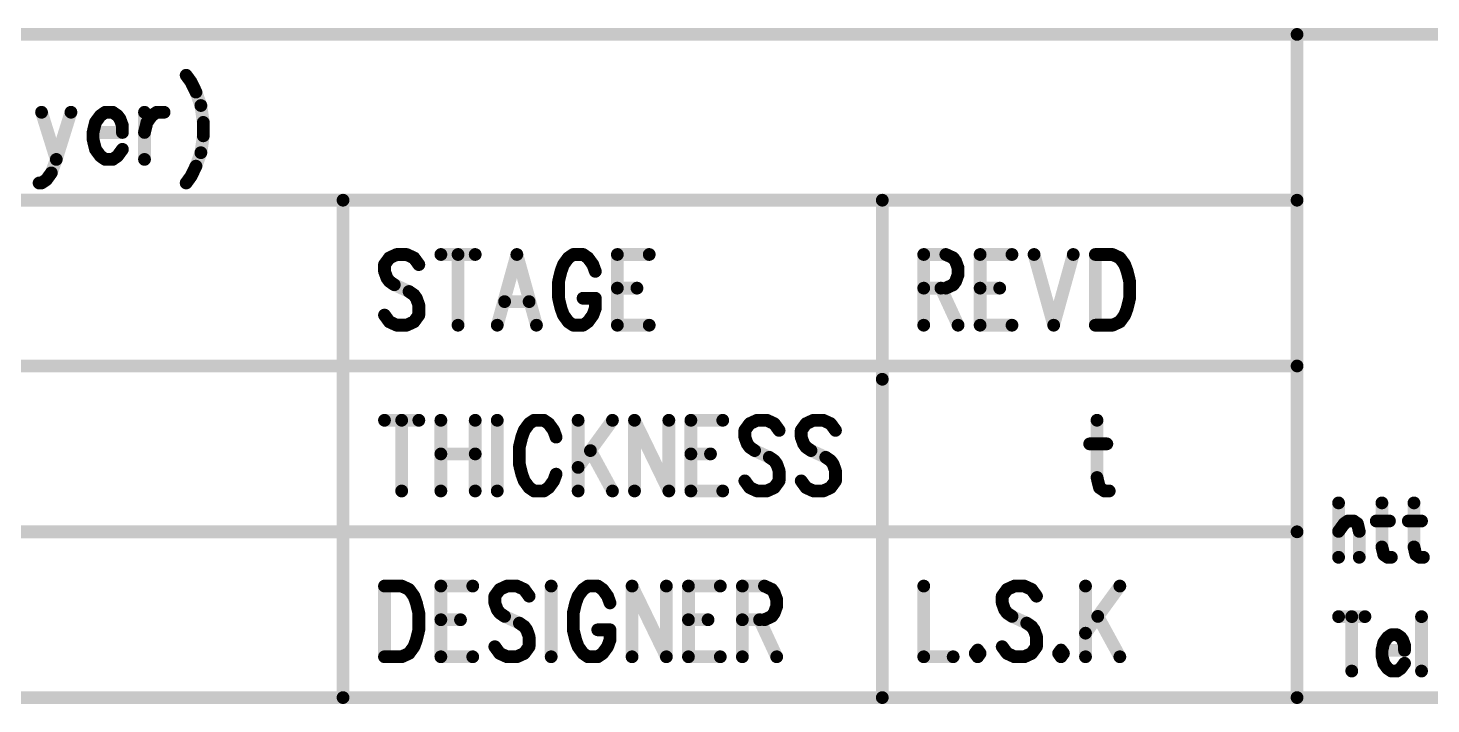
# Model space of a CAD drawing. Extents: x 100 to 134.1, y 89.7 to 148.
# Drawn here: x 110.53 to 121.52, y 89.75 to 95.05 of the extents above; entities that cross this region are included whole.
import ezdxf

# ---------------------------------------------------------------- set-up
doc = ezdxf.new("R2010")
doc.units = 0
doc.layers.get('0').update_dxf_attribs({"linetype": 'CONTINUOUS'})
doc.layers.add('MASK-TOP_PHO', color=3, linetype='CONTINUOUS')
doc.layers.add('SILK-TOP_PHO', color=14, linetype='CONTINUOUS')

# ---------------------------------------------------------------- blocks, each defined once
blk = doc.blocks.new('ROUND_1')
at = {"const_width": 0.050038}
blk.add_lwpolyline([(-0.025018, 0, 1), (0.025018, 0, 1)], format="xyb", close=True, dxfattribs=at)

msp = doc.modelspace()

# ---------------------------------------------------------------- linework, layer by layer
at = {"layer": 'MASK-TOP_PHO', "const_width": 0.100076}
for points in [[(127.625094, 95.000064), (100.32492, 95.000064)], [(120.474994, 95.000064), (120.474994, 89.799922)], [(111.770922, 94.680024), (111.809276, 94.627192)], [(111.809276, 94.627192), (111.84763, 94.547944)], [(111.84763, 94.547944), (111.886238, 94.442534)], [(110.637828, 94.389702), (110.753144, 94.019878)], [(110.868206, 94.389702), (110.753144, 94.019878)], [(111.137192, 94.389702), (111.098838, 94.363286)], [(111.19485, 94.389702), (111.137192, 94.389702)], [(111.233204, 94.363286), (111.19485, 94.389702)], [(111.444532, 94.389702), (111.444532, 94.019878)], [(111.501936, 94.363286), (111.540544, 94.389702)], [(111.540544, 94.389702), (111.597948, 94.389702)], [(111.886238, 94.442534), (111.905288, 94.310454)], [(111.06023, 94.310454), (111.04118, 94.231206)], [(111.098838, 94.363286), (111.06023, 94.310454)], [(111.252508, 94.33687), (111.233204, 94.363286)], [(111.271558, 94.284038), (111.252508, 94.33687)], [(111.271558, 94.231206), (111.271558, 94.284038)], [(111.444532, 94.231206), (111.463582, 94.310454)], [(111.463582, 94.310454), (111.501936, 94.363286)], [(111.905288, 94.310454), (111.905288, 94.20479)], [(111.04118, 94.231206), (111.271558, 94.231206)], [(111.04118, 94.231206), (111.04118, 94.178374)], [(111.04118, 94.178374), (111.06023, 94.099126)], [(111.905288, 94.20479), (111.886238, 94.07271)], [(111.06023, 94.099126), (111.098838, 94.046294)], [(111.098838, 94.046294), (111.137192, 94.019878)], [(111.19485, 94.019878), (111.233204, 94.046294)], [(111.233204, 94.046294), (111.271558, 94.099126)], [(111.886238, 94.07271), (111.84763, 93.967046)], [(110.753144, 94.019878), (110.714536, 93.914214)], [(111.137192, 94.019878), (111.19485, 94.019878)], [(111.84763, 93.967046), (111.809276, 93.887798)], [(110.637828, 93.834966), (110.618524, 93.834966)], [(110.676182, 93.861382), (110.637828, 93.834966)], [(110.714536, 93.914214), (110.676182, 93.861382)], [(111.809276, 93.887798), (111.770922, 93.834966)], [(120.474994, 93.700092), (100.000054, 93.700092)], [(113.000028, 93.700092), (113.000028, 89.799922)], [(117.225064, 93.700092), (117.225064, 92.29598)], [(113.420906, 93.274388), (113.363502, 93.247972)], [(113.497868, 93.274388), (113.420906, 93.274388)], [(113.555526, 93.247972), (113.497868, 93.274388)], [(113.7666, 93.274388), (114.035586, 93.274388)], [(113.90122, 93.274388), (113.90122, 92.719906)], [(114.361976, 93.274388), (114.208306, 92.719906)], [(114.361976, 93.274388), (114.515646, 92.719906)], [(114.803682, 93.274388), (114.765328, 93.247972)], [(114.880644, 93.274388), (114.803682, 93.274388)], [(114.918998, 93.247972), (114.880644, 93.274388)], [(115.149376, 93.274388), (115.149376, 92.719906)], [(115.149376, 93.274388), (115.399058, 93.274388)], [(117.54993, 93.274388), (117.54993, 92.719906)], [(117.54993, 93.274388), (117.722904, 93.274388)], [(117.722904, 93.274388), (117.780562, 93.247972)], [(117.991636, 93.274388), (117.991636, 92.719906)], [(117.991636, 93.274388), (118.241318, 93.274388)], [(118.414292, 93.274388), (118.567962, 92.719906)], [(118.721378, 93.274388), (118.567962, 92.719906)], [(118.894352, 93.274388), (118.894352, 92.719906)], [(118.894352, 93.274388), (119.028718, 93.274388)], [(119.028718, 93.274388), (119.086376, 93.247972)], [(113.363502, 93.247972), (113.324894, 93.19514)], [(113.324894, 93.19514), (113.324894, 93.142308)], [(113.59388, 93.19514), (113.555526, 93.247972)], [(114.726974, 93.19514), (114.70767, 93.142308)], [(114.765328, 93.247972), (114.726974, 93.19514)], [(114.957352, 93.19514), (114.918998, 93.247972)], [(114.976656, 93.142308), (114.957352, 93.19514)], [(117.780562, 93.247972), (117.799612, 93.221556)], [(117.799612, 93.221556), (117.818916, 93.168724)], [(117.818916, 93.168724), (117.818916, 93.115892)], [(119.086376, 93.247972), (119.12473, 93.19514)], [(119.12473, 93.19514), (119.144034, 93.142308)], [(113.324894, 93.142308), (113.344198, 93.08973)], [(113.344198, 93.08973), (113.363502, 93.063314)], [(113.363502, 93.063314), (113.401856, 93.036898)], [(114.70767, 93.142308), (114.68862, 93.063314)], [(114.68862, 93.063314), (114.68862, 92.931234)], [(117.799612, 93.063314), (117.780562, 93.036898)], [(117.818916, 93.115892), (117.799612, 93.063314)], [(119.144034, 93.142308), (119.163084, 93.063314)], [(119.163084, 93.063314), (119.163084, 92.931234)], [(113.401856, 93.036898), (113.517172, 92.984066)], [(113.517172, 92.984066), (113.555526, 92.95765)], [(113.555526, 92.95765), (113.574576, 92.931234)], [(115.149376, 93.010482), (115.303046, 93.010482)], [(117.722904, 93.010482), (117.54993, 93.010482)], [(117.68455, 93.010482), (117.818916, 92.719906)], [(117.780562, 93.036898), (117.722904, 93.010482)], [(117.991636, 93.010482), (118.145306, 93.010482)], [(113.574576, 92.931234), (113.59388, 92.878402)], [(113.59388, 92.878402), (113.59388, 92.799154)], [(114.265964, 92.904818), (114.457988, 92.904818)], [(114.68862, 92.931234), (114.70767, 92.851986)], [(114.70767, 92.851986), (114.726974, 92.799154)], [(114.880644, 92.931234), (114.976656, 92.931234)], [(114.957352, 92.799154), (114.976656, 92.851986)], [(114.976656, 92.851986), (114.976656, 92.931234)], [(119.144034, 92.851986), (119.12473, 92.799154)], [(119.163084, 92.931234), (119.144034, 92.851986)], [(113.363502, 92.746322), (113.324894, 92.799154)], [(113.420906, 92.719906), (113.363502, 92.746322)], [(113.555526, 92.746322), (113.497868, 92.719906)], [(113.59388, 92.799154), (113.555526, 92.746322)], [(114.726974, 92.799154), (114.765328, 92.746322)], [(114.765328, 92.746322), (114.803682, 92.719906)], [(114.880644, 92.719906), (114.918998, 92.746322)], [(114.918998, 92.746322), (114.957352, 92.799154)], [(119.086376, 92.746322), (119.028718, 92.719906)], [(119.12473, 92.799154), (119.086376, 92.746322)], [(113.497868, 92.719906), (113.420906, 92.719906)], [(114.803682, 92.719906), (114.880644, 92.719906)], [(115.149376, 92.719906), (115.399058, 92.719906)], [(117.991636, 92.719906), (118.241318, 92.719906)], [(119.028718, 92.719906), (118.894352, 92.719906)], [(120.474994, 92.40012), (100.000054, 92.40012)], [(117.225064, 92.29598), (117.225064, 89.799922)], [(113.324894, 91.974416), (113.59388, 91.974416)], [(113.459514, 91.974416), (113.459514, 91.419934)], [(113.7666, 91.974416), (113.7666, 91.419934)], [(114.035586, 91.974416), (114.035586, 91.419934)], [(114.208306, 91.974416), (114.208306, 91.419934)], [(114.496596, 91.974416), (114.457988, 91.948)], [(114.573304, 91.974416), (114.496596, 91.974416)], [(114.611658, 91.948), (114.573304, 91.974416)], [(114.842036, 91.974416), (114.842036, 91.419934)], [(115.111022, 91.974416), (114.842036, 91.604846)], [(115.283742, 91.974416), (115.283742, 91.419934)], [(115.283742, 91.974416), (115.552728, 91.419934)], [(115.552728, 91.974416), (115.552728, 91.419934)], [(115.725448, 91.974416), (115.725448, 91.419934)], [(115.725448, 91.974416), (115.97513, 91.974416)], [(116.244116, 91.974416), (116.186458, 91.948)], [(116.320824, 91.974416), (116.244116, 91.974416)], [(116.378482, 91.948), (116.320824, 91.974416)], [(116.685822, 91.974416), (116.628164, 91.948)], [(116.76253, 91.974416), (116.685822, 91.974416)], [(116.820188, 91.948), (116.76253, 91.974416)], [(118.90756, 91.974416), (118.90756, 91.525598)], [(114.40033, 91.842336), (114.38128, 91.763088)], [(114.419634, 91.895168), (114.40033, 91.842336)], [(114.457988, 91.948), (114.419634, 91.895168)], [(114.650012, 91.895168), (114.611658, 91.948)], [(114.669316, 91.842336), (114.650012, 91.895168)], [(116.186458, 91.948), (116.148104, 91.895168)], [(116.148104, 91.895168), (116.148104, 91.842336)], [(116.148104, 91.842336), (116.167154, 91.789504)], [(116.416836, 91.895168), (116.378482, 91.948)], [(116.628164, 91.948), (116.58981, 91.895168)], [(116.58981, 91.895168), (116.58981, 91.842336)], [(116.58981, 91.842336), (116.60886, 91.789504)], [(116.858542, 91.895168), (116.820188, 91.948)], [(114.38128, 91.763088), (114.38128, 91.631262)], [(114.938302, 91.736672), (115.111022, 91.419934)], [(116.167154, 91.789504), (116.186458, 91.763088)], [(116.186458, 91.763088), (116.224812, 91.736672)], [(116.224812, 91.736672), (116.340128, 91.684094)], [(116.60886, 91.789504), (116.628164, 91.763088)], [(116.628164, 91.763088), (116.666518, 91.736672)], [(116.666518, 91.736672), (116.781834, 91.684094)], [(118.849902, 91.789504), (118.984522, 91.789504)], [(113.7666, 91.71051), (114.035586, 91.71051)], [(114.38128, 91.631262), (114.40033, 91.552014)], [(115.725448, 91.71051), (115.879118, 91.71051)], [(116.340128, 91.684094), (116.378482, 91.657678)], [(116.378482, 91.657678), (116.397786, 91.631262)], [(116.397786, 91.631262), (116.416836, 91.57843)], [(116.781834, 91.684094), (116.820188, 91.657678)], [(116.820188, 91.657678), (116.839492, 91.631262)], [(116.839492, 91.631262), (116.858542, 91.57843)], [(114.40033, 91.552014), (114.419634, 91.499182)], [(114.650012, 91.499182), (114.669316, 91.552014)], [(116.416836, 91.57843), (116.416836, 91.499182)], [(116.858542, 91.57843), (116.858542, 91.499182)], [(118.90756, 91.525598), (118.926864, 91.44635)], [(114.419634, 91.499182), (114.457988, 91.44635)], [(114.457988, 91.44635), (114.496596, 91.419934)], [(114.496596, 91.419934), (114.573304, 91.419934)], [(114.573304, 91.419934), (114.611658, 91.44635)], [(114.611658, 91.44635), (114.650012, 91.499182)], [(115.725448, 91.419934), (115.97513, 91.419934)], [(116.186458, 91.44635), (116.148104, 91.499182)], [(116.244116, 91.419934), (116.186458, 91.44635)], [(116.320824, 91.419934), (116.244116, 91.419934)], [(116.378482, 91.44635), (116.320824, 91.419934)], [(116.416836, 91.499182), (116.378482, 91.44635)], [(116.628164, 91.44635), (116.58981, 91.499182)], [(116.685822, 91.419934), (116.628164, 91.44635)], [(116.76253, 91.419934), (116.685822, 91.419934)], [(116.820188, 91.44635), (116.76253, 91.419934)], [(116.858542, 91.499182), (116.820188, 91.44635)], [(118.926864, 91.44635), (118.965218, 91.419934)], [(118.965218, 91.419934), (119.003572, 91.419934)], [(120.800114, 91.326462), (120.800114, 90.899996)], [(121.139712, 91.326462), (121.139712, 90.981276)], [(121.390918, 91.326462), (121.390918, 90.981276)], [(120.84431, 91.164156), (120.873774, 91.184476)], [(120.873774, 91.184476), (120.918224, 91.184476)], [(120.918224, 91.184476), (120.947688, 91.164156)], [(121.095516, 91.184476), (121.198894, 91.184476)], [(121.346468, 91.184476), (121.4501, 91.184476)], [(120.474994, 91.099894), (100.000054, 91.099894)], [(120.800114, 91.103196), (120.84431, 91.164156)], [(120.947688, 91.164156), (120.96242, 91.103196)], [(120.96242, 91.103196), (120.96242, 90.899996)], [(121.139712, 90.981276), (121.154444, 90.920316)], [(121.390918, 90.981276), (121.40565, 90.920316)], [(121.154444, 90.920316), (121.184162, 90.899996)], [(121.184162, 90.899996), (121.213626, 90.899996)], [(121.40565, 90.920316), (121.435114, 90.899996)], [(121.435114, 90.899996), (121.464832, 90.899996)], [(113.324894, 90.674444), (113.324894, 90.119962)], [(113.324894, 90.674444), (113.459514, 90.674444)], [(113.459514, 90.674444), (113.517172, 90.648028)], [(113.517172, 90.648028), (113.555526, 90.595196)], [(113.7666, 90.674444), (113.7666, 90.119962)], [(113.7666, 90.674444), (114.016282, 90.674444)], [(114.22761, 90.648028), (114.189256, 90.595196)], [(114.285268, 90.674444), (114.22761, 90.648028)], [(114.361976, 90.674444), (114.285268, 90.674444)], [(114.419634, 90.648028), (114.361976, 90.674444)], [(114.457988, 90.595196), (114.419634, 90.648028)], [(114.630962, 90.674444), (114.630962, 90.119962)], [(114.880644, 90.648028), (114.842036, 90.595196)], [(114.918998, 90.674444), (114.880644, 90.648028)], [(114.995706, 90.674444), (114.918998, 90.674444)], [(115.034314, 90.648028), (114.995706, 90.674444)], [(115.072668, 90.595196), (115.034314, 90.648028)], [(115.264692, 90.674444), (115.264692, 90.119962)], [(115.264692, 90.674444), (115.533424, 90.119962)], [(115.533424, 90.674444), (115.533424, 90.119962)], [(115.706398, 90.674444), (115.706398, 90.119962)], [(115.706398, 90.674444), (115.95608, 90.674444)], [(116.1288, 90.674444), (116.1288, 90.119962)], [(116.1288, 90.674444), (116.301774, 90.674444)], [(116.301774, 90.674444), (116.359432, 90.648028)], [(116.359432, 90.648028), (116.378482, 90.621612)], [(117.54993, 90.674444), (117.54993, 90.119962)], [(118.202964, 90.648028), (118.16461, 90.595196)], [(118.260622, 90.674444), (118.202964, 90.648028)], [(118.33733, 90.674444), (118.260622, 90.674444)], [(118.394988, 90.648028), (118.33733, 90.674444)], [(118.433342, 90.595196), (118.394988, 90.648028)], [(118.81739, 90.674444), (118.81739, 90.119962)], [(119.086376, 90.674444), (118.81739, 90.304874)], [(113.555526, 90.595196), (113.574576, 90.542364)], [(113.574576, 90.542364), (113.59388, 90.463116)], [(114.189256, 90.595196), (114.189256, 90.542364)], [(114.189256, 90.542364), (114.208306, 90.489532)], [(114.822986, 90.542364), (114.803682, 90.463116)], [(114.842036, 90.595196), (114.822986, 90.542364)], [(115.091718, 90.542364), (115.072668, 90.595196)], [(116.378482, 90.621612), (116.397786, 90.56878)], [(116.397786, 90.56878), (116.397786, 90.515948)], [(118.16461, 90.595196), (118.16461, 90.542364)], [(118.16461, 90.542364), (118.18366, 90.489532)], [(113.59388, 90.463116), (113.59388, 90.33129)], [(114.208306, 90.489532), (114.22761, 90.463116)], [(114.22761, 90.463116), (114.265964, 90.4367)], [(114.265964, 90.4367), (114.38128, 90.383868)], [(114.803682, 90.463116), (114.803682, 90.33129)], [(116.359432, 90.4367), (116.301774, 90.410284)], [(116.378482, 90.463116), (116.359432, 90.4367)], [(116.397786, 90.515948), (116.378482, 90.463116)], [(118.18366, 90.489532), (118.202964, 90.463116)], [(118.202964, 90.463116), (118.241318, 90.4367)], [(118.241318, 90.4367), (118.356634, 90.383868)], [(118.913402, 90.4367), (119.086376, 90.119962)], [(120.800114, 90.434668), (121.00687, 90.434668)], [(120.903492, 90.434668), (120.903492, 90.007948)], [(121.4501, 90.434668), (121.4501, 90.007948)], [(113.59388, 90.33129), (113.574576, 90.252042)], [(113.7666, 90.410284), (113.92027, 90.410284)], [(114.38128, 90.383868), (114.419634, 90.357452)], [(114.419634, 90.357452), (114.438938, 90.33129)], [(114.438938, 90.33129), (114.457988, 90.278458)], [(114.803682, 90.33129), (114.822986, 90.252042)], [(114.995706, 90.33129), (115.091718, 90.33129)], [(115.091718, 90.252042), (115.091718, 90.33129)], [(115.706398, 90.410284), (115.860068, 90.410284)], [(116.301774, 90.410284), (116.1288, 90.410284)], [(116.26342, 90.410284), (116.397786, 90.119962)], [(118.356634, 90.383868), (118.394988, 90.357452)], [(118.394988, 90.357452), (118.414292, 90.33129)], [(118.414292, 90.33129), (118.433342, 90.278458)], [(113.555526, 90.19921), (113.517172, 90.146378)], [(113.574576, 90.252042), (113.555526, 90.19921)], [(114.22761, 90.146378), (114.189256, 90.19921)], [(114.457988, 90.19921), (114.419634, 90.146378)], [(114.457988, 90.278458), (114.457988, 90.19921)], [(114.822986, 90.252042), (114.842036, 90.19921)], [(114.842036, 90.19921), (114.880644, 90.146378)], [(115.034314, 90.146378), (115.072668, 90.19921)], [(115.072668, 90.19921), (115.091718, 90.252042)], [(118.202964, 90.146378), (118.16461, 90.19921)], [(118.433342, 90.19921), (118.394988, 90.146378)], [(118.433342, 90.278458), (118.433342, 90.19921)], [(121.154444, 90.231468), (121.139712, 90.170508)], [(121.184162, 90.272108), (121.154444, 90.231468)], [(121.213626, 90.292428), (121.184162, 90.272108)], [(121.258076, 90.292428), (121.213626, 90.292428)], [(121.28754, 90.272108), (121.258076, 90.292428)], [(121.302272, 90.251788), (121.28754, 90.272108)], [(121.317004, 90.211148), (121.302272, 90.251788)], [(121.317004, 90.170508), (121.317004, 90.211148)], [(113.459514, 90.119962), (113.324894, 90.119962)], [(113.517172, 90.146378), (113.459514, 90.119962)], [(113.7666, 90.119962), (114.016282, 90.119962)], [(114.285268, 90.119962), (114.22761, 90.146378)], [(114.361976, 90.119962), (114.285268, 90.119962)], [(114.419634, 90.146378), (114.361976, 90.119962)], [(114.880644, 90.146378), (114.918998, 90.119962)], [(114.918998, 90.119962), (114.995706, 90.119962)], [(114.995706, 90.119962), (115.034314, 90.146378)], [(115.706398, 90.119962), (115.95608, 90.119962)], [(117.54993, 90.119962), (117.780562, 90.119962)], [(117.972586, 90.172794), (117.953282, 90.146378)], [(117.953282, 90.146378), (117.972586, 90.119962)], [(117.991636, 90.146378), (117.972586, 90.172794)], [(117.972586, 90.119962), (117.991636, 90.146378)], [(118.260622, 90.119962), (118.202964, 90.146378)], [(118.33733, 90.119962), (118.260622, 90.119962)], [(118.394988, 90.146378), (118.33733, 90.119962)], [(118.625366, 90.172794), (118.606316, 90.146378)], [(118.606316, 90.146378), (118.625366, 90.119962)], [(118.64467, 90.146378), (118.625366, 90.172794)], [(118.625366, 90.119962), (118.64467, 90.146378)], [(121.139712, 90.170508), (121.317004, 90.170508)], [(121.139712, 90.170508), (121.139712, 90.129868)], [(121.139712, 90.129868), (121.154444, 90.068908)], [(121.154444, 90.068908), (121.184162, 90.028268)], [(121.184162, 90.028268), (121.213626, 90.007948)], [(121.213626, 90.007948), (121.258076, 90.007948)], [(121.258076, 90.007948), (121.28754, 90.028268)], [(121.28754, 90.028268), (121.317004, 90.068908)], [(100.32492, 89.799922), (127.625094, 89.799922)]]:
    msp.add_lwpolyline(points, dxfattribs=at)
at = {"layer": 'SILK-TOP_PHO', "const_width": 0.100076}
for points in [[(127.625094, 95.000064), (100.32492, 95.000064)], [(120.474994, 95.000064), (120.474994, 89.799922)], [(111.770922, 94.680024), (111.809276, 94.627192)], [(111.809276, 94.627192), (111.84763, 94.547944)], [(111.84763, 94.547944), (111.886238, 94.442534)], [(110.637828, 94.389702), (110.753144, 94.019878)], [(110.868206, 94.389702), (110.753144, 94.019878)], [(111.137192, 94.389702), (111.098838, 94.363286)], [(111.19485, 94.389702), (111.137192, 94.389702)], [(111.233204, 94.363286), (111.19485, 94.389702)], [(111.444532, 94.389702), (111.444532, 94.019878)], [(111.501936, 94.363286), (111.540544, 94.389702)], [(111.540544, 94.389702), (111.597948, 94.389702)], [(111.886238, 94.442534), (111.905288, 94.310454)], [(111.06023, 94.310454), (111.04118, 94.231206)], [(111.098838, 94.363286), (111.06023, 94.310454)], [(111.252508, 94.33687), (111.233204, 94.363286)], [(111.271558, 94.284038), (111.252508, 94.33687)], [(111.271558, 94.231206), (111.271558, 94.284038)], [(111.444532, 94.231206), (111.463582, 94.310454)], [(111.463582, 94.310454), (111.501936, 94.363286)], [(111.905288, 94.310454), (111.905288, 94.20479)], [(111.04118, 94.231206), (111.271558, 94.231206)], [(111.04118, 94.231206), (111.04118, 94.178374)], [(111.04118, 94.178374), (111.06023, 94.099126)], [(111.905288, 94.20479), (111.886238, 94.07271)], [(111.06023, 94.099126), (111.098838, 94.046294)], [(111.098838, 94.046294), (111.137192, 94.019878)], [(111.19485, 94.019878), (111.233204, 94.046294)], [(111.233204, 94.046294), (111.271558, 94.099126)], [(111.886238, 94.07271), (111.84763, 93.967046)], [(110.753144, 94.019878), (110.714536, 93.914214)], [(111.137192, 94.019878), (111.19485, 94.019878)], [(111.84763, 93.967046), (111.809276, 93.887798)], [(110.637828, 93.834966), (110.618524, 93.834966)], [(110.676182, 93.861382), (110.637828, 93.834966)], [(110.714536, 93.914214), (110.676182, 93.861382)], [(111.809276, 93.887798), (111.770922, 93.834966)], [(120.474994, 93.700092), (100.000054, 93.700092)], [(113.000028, 93.700092), (113.000028, 89.799922)], [(117.225064, 93.700092), (117.225064, 92.29598)], [(113.420906, 93.274388), (113.363502, 93.247972)], [(113.497868, 93.274388), (113.420906, 93.274388)], [(113.555526, 93.247972), (113.497868, 93.274388)], [(113.7666, 93.274388), (114.035586, 93.274388)], [(113.90122, 93.274388), (113.90122, 92.719906)], [(114.361976, 93.274388), (114.208306, 92.719906)], [(114.361976, 93.274388), (114.515646, 92.719906)], [(114.803682, 93.274388), (114.765328, 93.247972)], [(114.880644, 93.274388), (114.803682, 93.274388)], [(114.918998, 93.247972), (114.880644, 93.274388)], [(115.149376, 93.274388), (115.149376, 92.719906)], [(115.149376, 93.274388), (115.399058, 93.274388)], [(117.54993, 93.274388), (117.54993, 92.719906)], [(117.54993, 93.274388), (117.722904, 93.274388)], [(117.722904, 93.274388), (117.780562, 93.247972)], [(117.991636, 93.274388), (117.991636, 92.719906)], [(117.991636, 93.274388), (118.241318, 93.274388)], [(118.414292, 93.274388), (118.567962, 92.719906)], [(118.721378, 93.274388), (118.567962, 92.719906)], [(118.894352, 93.274388), (118.894352, 92.719906)], [(118.894352, 93.274388), (119.028718, 93.274388)], [(119.028718, 93.274388), (119.086376, 93.247972)], [(113.363502, 93.247972), (113.324894, 93.19514)], [(113.324894, 93.19514), (113.324894, 93.142308)], [(113.59388, 93.19514), (113.555526, 93.247972)], [(114.726974, 93.19514), (114.70767, 93.142308)], [(114.765328, 93.247972), (114.726974, 93.19514)], [(114.957352, 93.19514), (114.918998, 93.247972)], [(114.976656, 93.142308), (114.957352, 93.19514)], [(117.780562, 93.247972), (117.799612, 93.221556)], [(117.799612, 93.221556), (117.818916, 93.168724)], [(117.818916, 93.168724), (117.818916, 93.115892)], [(119.086376, 93.247972), (119.12473, 93.19514)], [(119.12473, 93.19514), (119.144034, 93.142308)], [(113.324894, 93.142308), (113.344198, 93.08973)], [(113.344198, 93.08973), (113.363502, 93.063314)], [(113.363502, 93.063314), (113.401856, 93.036898)], [(114.70767, 93.142308), (114.68862, 93.063314)], [(114.68862, 93.063314), (114.68862, 92.931234)], [(117.799612, 93.063314), (117.780562, 93.036898)], [(117.818916, 93.115892), (117.799612, 93.063314)], [(119.144034, 93.142308), (119.163084, 93.063314)], [(119.163084, 93.063314), (119.163084, 92.931234)], [(113.401856, 93.036898), (113.517172, 92.984066)], [(113.517172, 92.984066), (113.555526, 92.95765)], [(113.555526, 92.95765), (113.574576, 92.931234)], [(115.149376, 93.010482), (115.303046, 93.010482)], [(117.722904, 93.010482), (117.54993, 93.010482)], [(117.68455, 93.010482), (117.818916, 92.719906)], [(117.780562, 93.036898), (117.722904, 93.010482)], [(117.991636, 93.010482), (118.145306, 93.010482)], [(113.574576, 92.931234), (113.59388, 92.878402)], [(113.59388, 92.878402), (113.59388, 92.799154)], [(114.265964, 92.904818), (114.457988, 92.904818)], [(114.68862, 92.931234), (114.70767, 92.851986)], [(114.70767, 92.851986), (114.726974, 92.799154)], [(114.880644, 92.931234), (114.976656, 92.931234)], [(114.957352, 92.799154), (114.976656, 92.851986)], [(114.976656, 92.851986), (114.976656, 92.931234)], [(119.144034, 92.851986), (119.12473, 92.799154)], [(119.163084, 92.931234), (119.144034, 92.851986)], [(113.363502, 92.746322), (113.324894, 92.799154)], [(113.420906, 92.719906), (113.363502, 92.746322)], [(113.555526, 92.746322), (113.497868, 92.719906)], [(113.59388, 92.799154), (113.555526, 92.746322)], [(114.726974, 92.799154), (114.765328, 92.746322)], [(114.765328, 92.746322), (114.803682, 92.719906)], [(114.880644, 92.719906), (114.918998, 92.746322)], [(114.918998, 92.746322), (114.957352, 92.799154)], [(119.086376, 92.746322), (119.028718, 92.719906)], [(119.12473, 92.799154), (119.086376, 92.746322)], [(113.497868, 92.719906), (113.420906, 92.719906)], [(114.803682, 92.719906), (114.880644, 92.719906)], [(115.149376, 92.719906), (115.399058, 92.719906)], [(117.991636, 92.719906), (118.241318, 92.719906)], [(119.028718, 92.719906), (118.894352, 92.719906)], [(120.474994, 92.40012), (100.000054, 92.40012)], [(117.225064, 92.29598), (117.225064, 89.799922)], [(113.324894, 91.974416), (113.59388, 91.974416)], [(113.459514, 91.974416), (113.459514, 91.419934)], [(113.7666, 91.974416), (113.7666, 91.419934)], [(114.035586, 91.974416), (114.035586, 91.419934)], [(114.208306, 91.974416), (114.208306, 91.419934)], [(114.496596, 91.974416), (114.457988, 91.948)], [(114.573304, 91.974416), (114.496596, 91.974416)], [(114.611658, 91.948), (114.573304, 91.974416)], [(114.842036, 91.974416), (114.842036, 91.419934)], [(115.111022, 91.974416), (114.842036, 91.604846)], [(115.283742, 91.974416), (115.283742, 91.419934)], [(115.283742, 91.974416), (115.552728, 91.419934)], [(115.552728, 91.974416), (115.552728, 91.419934)], [(115.725448, 91.974416), (115.725448, 91.419934)], [(115.725448, 91.974416), (115.97513, 91.974416)], [(116.244116, 91.974416), (116.186458, 91.948)], [(116.320824, 91.974416), (116.244116, 91.974416)], [(116.378482, 91.948), (116.320824, 91.974416)], [(116.685822, 91.974416), (116.628164, 91.948)], [(116.76253, 91.974416), (116.685822, 91.974416)], [(116.820188, 91.948), (116.76253, 91.974416)], [(118.90756, 91.974416), (118.90756, 91.525598)], [(114.40033, 91.842336), (114.38128, 91.763088)], [(114.419634, 91.895168), (114.40033, 91.842336)], [(114.457988, 91.948), (114.419634, 91.895168)], [(114.650012, 91.895168), (114.611658, 91.948)], [(114.669316, 91.842336), (114.650012, 91.895168)], [(116.186458, 91.948), (116.148104, 91.895168)], [(116.148104, 91.895168), (116.148104, 91.842336)], [(116.148104, 91.842336), (116.167154, 91.789504)], [(116.416836, 91.895168), (116.378482, 91.948)], [(116.628164, 91.948), (116.58981, 91.895168)], [(116.58981, 91.895168), (116.58981, 91.842336)], [(116.58981, 91.842336), (116.60886, 91.789504)], [(116.858542, 91.895168), (116.820188, 91.948)], [(114.38128, 91.763088), (114.38128, 91.631262)], [(114.938302, 91.736672), (115.111022, 91.419934)], [(116.167154, 91.789504), (116.186458, 91.763088)], [(116.186458, 91.763088), (116.224812, 91.736672)], [(116.224812, 91.736672), (116.340128, 91.684094)], [(116.60886, 91.789504), (116.628164, 91.763088)], [(116.628164, 91.763088), (116.666518, 91.736672)], [(116.666518, 91.736672), (116.781834, 91.684094)], [(118.849902, 91.789504), (118.984522, 91.789504)], [(113.7666, 91.71051), (114.035586, 91.71051)], [(114.38128, 91.631262), (114.40033, 91.552014)], [(115.725448, 91.71051), (115.879118, 91.71051)], [(116.340128, 91.684094), (116.378482, 91.657678)], [(116.378482, 91.657678), (116.397786, 91.631262)], [(116.397786, 91.631262), (116.416836, 91.57843)], [(116.781834, 91.684094), (116.820188, 91.657678)], [(116.820188, 91.657678), (116.839492, 91.631262)], [(116.839492, 91.631262), (116.858542, 91.57843)], [(114.40033, 91.552014), (114.419634, 91.499182)], [(114.650012, 91.499182), (114.669316, 91.552014)], [(116.416836, 91.57843), (116.416836, 91.499182)], [(116.858542, 91.57843), (116.858542, 91.499182)], [(118.90756, 91.525598), (118.926864, 91.44635)], [(114.419634, 91.499182), (114.457988, 91.44635)], [(114.457988, 91.44635), (114.496596, 91.419934)], [(114.496596, 91.419934), (114.573304, 91.419934)], [(114.573304, 91.419934), (114.611658, 91.44635)], [(114.611658, 91.44635), (114.650012, 91.499182)], [(115.725448, 91.419934), (115.97513, 91.419934)], [(116.186458, 91.44635), (116.148104, 91.499182)], [(116.244116, 91.419934), (116.186458, 91.44635)], [(116.320824, 91.419934), (116.244116, 91.419934)], [(116.378482, 91.44635), (116.320824, 91.419934)], [(116.416836, 91.499182), (116.378482, 91.44635)], [(116.628164, 91.44635), (116.58981, 91.499182)], [(116.685822, 91.419934), (116.628164, 91.44635)], [(116.76253, 91.419934), (116.685822, 91.419934)], [(116.820188, 91.44635), (116.76253, 91.419934)], [(116.858542, 91.499182), (116.820188, 91.44635)], [(118.926864, 91.44635), (118.965218, 91.419934)], [(118.965218, 91.419934), (119.003572, 91.419934)], [(120.800114, 91.326462), (120.800114, 90.899996)], [(121.139712, 91.326462), (121.139712, 90.981276)], [(121.390918, 91.326462), (121.390918, 90.981276)], [(120.84431, 91.164156), (120.873774, 91.184476)], [(120.873774, 91.184476), (120.918224, 91.184476)], [(120.918224, 91.184476), (120.947688, 91.164156)], [(121.095516, 91.184476), (121.198894, 91.184476)], [(121.346468, 91.184476), (121.4501, 91.184476)], [(120.474994, 91.099894), (100.000054, 91.099894)], [(120.800114, 91.103196), (120.84431, 91.164156)], [(120.947688, 91.164156), (120.96242, 91.103196)], [(120.96242, 91.103196), (120.96242, 90.899996)], [(121.139712, 90.981276), (121.154444, 90.920316)], [(121.390918, 90.981276), (121.40565, 90.920316)], [(121.154444, 90.920316), (121.184162, 90.899996)], [(121.184162, 90.899996), (121.213626, 90.899996)], [(121.40565, 90.920316), (121.435114, 90.899996)], [(121.435114, 90.899996), (121.464832, 90.899996)], [(113.324894, 90.674444), (113.324894, 90.119962)], [(113.324894, 90.674444), (113.459514, 90.674444)], [(113.459514, 90.674444), (113.517172, 90.648028)], [(113.517172, 90.648028), (113.555526, 90.595196)], [(113.7666, 90.674444), (113.7666, 90.119962)], [(113.7666, 90.674444), (114.016282, 90.674444)], [(114.22761, 90.648028), (114.189256, 90.595196)], [(114.285268, 90.674444), (114.22761, 90.648028)], [(114.361976, 90.674444), (114.285268, 90.674444)], [(114.419634, 90.648028), (114.361976, 90.674444)], [(114.457988, 90.595196), (114.419634, 90.648028)], [(114.630962, 90.674444), (114.630962, 90.119962)], [(114.880644, 90.648028), (114.842036, 90.595196)], [(114.918998, 90.674444), (114.880644, 90.648028)], [(114.995706, 90.674444), (114.918998, 90.674444)], [(115.034314, 90.648028), (114.995706, 90.674444)], [(115.072668, 90.595196), (115.034314, 90.648028)], [(115.264692, 90.674444), (115.264692, 90.119962)], [(115.264692, 90.674444), (115.533424, 90.119962)], [(115.533424, 90.674444), (115.533424, 90.119962)], [(115.706398, 90.674444), (115.706398, 90.119962)], [(115.706398, 90.674444), (115.95608, 90.674444)], [(116.1288, 90.674444), (116.1288, 90.119962)], [(116.1288, 90.674444), (116.301774, 90.674444)], [(116.301774, 90.674444), (116.359432, 90.648028)], [(116.359432, 90.648028), (116.378482, 90.621612)], [(117.54993, 90.674444), (117.54993, 90.119962)], [(118.202964, 90.648028), (118.16461, 90.595196)], [(118.260622, 90.674444), (118.202964, 90.648028)], [(118.33733, 90.674444), (118.260622, 90.674444)], [(118.394988, 90.648028), (118.33733, 90.674444)], [(118.433342, 90.595196), (118.394988, 90.648028)], [(118.81739, 90.674444), (118.81739, 90.119962)], [(119.086376, 90.674444), (118.81739, 90.304874)], [(113.555526, 90.595196), (113.574576, 90.542364)], [(113.574576, 90.542364), (113.59388, 90.463116)], [(114.189256, 90.595196), (114.189256, 90.542364)], [(114.189256, 90.542364), (114.208306, 90.489532)], [(114.822986, 90.542364), (114.803682, 90.463116)], [(114.842036, 90.595196), (114.822986, 90.542364)], [(115.091718, 90.542364), (115.072668, 90.595196)], [(116.378482, 90.621612), (116.397786, 90.56878)], [(116.397786, 90.56878), (116.397786, 90.515948)], [(118.16461, 90.595196), (118.16461, 90.542364)], [(118.16461, 90.542364), (118.18366, 90.489532)], [(113.59388, 90.463116), (113.59388, 90.33129)], [(114.208306, 90.489532), (114.22761, 90.463116)], [(114.22761, 90.463116), (114.265964, 90.4367)], [(114.265964, 90.4367), (114.38128, 90.383868)], [(114.803682, 90.463116), (114.803682, 90.33129)], [(116.359432, 90.4367), (116.301774, 90.410284)], [(116.378482, 90.463116), (116.359432, 90.4367)], [(116.397786, 90.515948), (116.378482, 90.463116)], [(118.18366, 90.489532), (118.202964, 90.463116)], [(118.202964, 90.463116), (118.241318, 90.4367)], [(118.241318, 90.4367), (118.356634, 90.383868)], [(118.913402, 90.4367), (119.086376, 90.119962)], [(120.800114, 90.434668), (121.00687, 90.434668)], [(120.903492, 90.434668), (120.903492, 90.007948)], [(121.4501, 90.434668), (121.4501, 90.007948)], [(113.59388, 90.33129), (113.574576, 90.252042)], [(113.7666, 90.410284), (113.92027, 90.410284)], [(114.38128, 90.383868), (114.419634, 90.357452)], [(114.419634, 90.357452), (114.438938, 90.33129)], [(114.438938, 90.33129), (114.457988, 90.278458)], [(114.803682, 90.33129), (114.822986, 90.252042)], [(114.995706, 90.33129), (115.091718, 90.33129)], [(115.091718, 90.252042), (115.091718, 90.33129)], [(115.706398, 90.410284), (115.860068, 90.410284)], [(116.301774, 90.410284), (116.1288, 90.410284)], [(116.26342, 90.410284), (116.397786, 90.119962)], [(118.356634, 90.383868), (118.394988, 90.357452)], [(118.394988, 90.357452), (118.414292, 90.33129)], [(118.414292, 90.33129), (118.433342, 90.278458)], [(113.555526, 90.19921), (113.517172, 90.146378)], [(113.574576, 90.252042), (113.555526, 90.19921)], [(114.22761, 90.146378), (114.189256, 90.19921)], [(114.457988, 90.19921), (114.419634, 90.146378)], [(114.457988, 90.278458), (114.457988, 90.19921)], [(114.822986, 90.252042), (114.842036, 90.19921)], [(114.842036, 90.19921), (114.880644, 90.146378)], [(115.034314, 90.146378), (115.072668, 90.19921)], [(115.072668, 90.19921), (115.091718, 90.252042)], [(118.202964, 90.146378), (118.16461, 90.19921)], [(118.433342, 90.19921), (118.394988, 90.146378)], [(118.433342, 90.278458), (118.433342, 90.19921)], [(121.154444, 90.231468), (121.139712, 90.170508)], [(121.184162, 90.272108), (121.154444, 90.231468)], [(121.213626, 90.292428), (121.184162, 90.272108)], [(121.258076, 90.292428), (121.213626, 90.292428)], [(121.28754, 90.272108), (121.258076, 90.292428)], [(121.302272, 90.251788), (121.28754, 90.272108)], [(121.317004, 90.211148), (121.302272, 90.251788)], [(121.317004, 90.170508), (121.317004, 90.211148)], [(113.459514, 90.119962), (113.324894, 90.119962)], [(113.517172, 90.146378), (113.459514, 90.119962)], [(113.7666, 90.119962), (114.016282, 90.119962)], [(114.285268, 90.119962), (114.22761, 90.146378)], [(114.361976, 90.119962), (114.285268, 90.119962)], [(114.419634, 90.146378), (114.361976, 90.119962)], [(114.880644, 90.146378), (114.918998, 90.119962)], [(114.918998, 90.119962), (114.995706, 90.119962)], [(114.995706, 90.119962), (115.034314, 90.146378)], [(115.706398, 90.119962), (115.95608, 90.119962)], [(117.54993, 90.119962), (117.780562, 90.119962)], [(117.972586, 90.172794), (117.953282, 90.146378)], [(117.953282, 90.146378), (117.972586, 90.119962)], [(117.991636, 90.146378), (117.972586, 90.172794)], [(117.972586, 90.119962), (117.991636, 90.146378)], [(118.260622, 90.119962), (118.202964, 90.146378)], [(118.33733, 90.119962), (118.260622, 90.119962)], [(118.394988, 90.146378), (118.33733, 90.119962)], [(118.625366, 90.172794), (118.606316, 90.146378)], [(118.606316, 90.146378), (118.625366, 90.119962)], [(118.64467, 90.146378), (118.625366, 90.172794)], [(118.625366, 90.119962), (118.64467, 90.146378)], [(121.139712, 90.170508), (121.317004, 90.170508)], [(121.139712, 90.170508), (121.139712, 90.129868)], [(121.139712, 90.129868), (121.154444, 90.068908)], [(121.154444, 90.068908), (121.184162, 90.028268)], [(121.184162, 90.028268), (121.213626, 90.007948)], [(121.213626, 90.007948), (121.258076, 90.007948)], [(121.258076, 90.007948), (121.28754, 90.028268)], [(121.28754, 90.028268), (121.317004, 90.068908)], [(100.32492, 89.799922), (127.625094, 89.799922)]]:
    msp.add_lwpolyline(points, dxfattribs=at)

# ---------------------------------------------------------------- block references
at = {"layer": 'MASK-TOP_PHO'}
for p in [(120.474994, 95.000064), (111.770922, 94.680024), (111.809276, 94.627192), (111.84763, 94.547944), (110.637828, 94.389702), (110.868206, 94.389702), (111.137192, 94.389702), (111.19485, 94.389702), (111.444532, 94.389702), (111.540544, 94.389702), (111.597948, 94.389702), (111.886238, 94.442534), (111.06023, 94.310454), (111.098838, 94.363286), (111.233204, 94.363286), (111.252508, 94.33687), (111.271558, 94.284038), (111.463582, 94.310454), (111.501936, 94.363286), (111.905288, 94.310454), (111.04118, 94.231206), (111.04118, 94.231206), (111.04118, 94.178374), (111.271558, 94.231206), (111.444532, 94.231206), (111.905288, 94.20479), (111.06023, 94.099126), (111.098838, 94.046294), (111.233204, 94.046294), (111.271558, 94.099126), (111.886238, 94.07271), (110.753144, 94.019878), (110.753144, 94.019878), (111.137192, 94.019878), (111.19485, 94.019878), (111.444532, 94.019878), (111.84763, 93.967046), (110.618524, 93.834966), (110.637828, 93.834966), (110.676182, 93.861382), (110.714536, 93.914214), (111.770922, 93.834966), (111.809276, 93.887798), (113.000028, 93.700092), (117.225064, 93.700092), (120.474994, 93.700092), (113.420906, 93.274388), (113.497868, 93.274388), (113.7666, 93.274388), (113.90122, 93.274388), (114.035586, 93.274388), (114.361976, 93.274388), (114.361976, 93.274388), (114.803682, 93.274388), (114.880644, 93.274388), (115.149376, 93.274388), (115.149376, 93.274388), (115.399058, 93.274388), (117.54993, 93.274388), (117.54993, 93.274388), (117.722904, 93.274388), (117.991636, 93.274388), (117.991636, 93.274388), (118.241318, 93.274388), (118.414292, 93.274388), (118.721378, 93.274388), (118.894352, 93.274388), (118.894352, 93.274388), (119.028718, 93.274388), (113.324894, 93.19514), (113.363502, 93.247972), (113.555526, 93.247972), (113.59388, 93.19514), (114.726974, 93.19514), (114.765328, 93.247972), (114.918998, 93.247972), (114.957352, 93.19514), (117.780562, 93.247972), (117.799612, 93.221556), (117.818916, 93.168724), (119.086376, 93.247972), (119.12473, 93.19514), (113.324894, 93.142308), (113.344198, 93.08973), (113.363502, 93.063314), (114.68862, 93.063314), (114.70767, 93.142308), (114.976656, 93.142308), (117.799612, 93.063314), (117.818916, 93.115892), (119.144034, 93.142308), (119.163084, 93.063314), (113.401856, 93.036898), (113.517172, 92.984066), (113.517172, 92.984066), (113.555526, 92.95765), (115.149376, 93.010482), (115.303046, 93.010482), (117.54993, 93.010482), (117.68455, 93.010482), (117.722904, 93.010482), (117.780562, 93.036898), (117.991636, 93.010482), (118.145306, 93.010482), (113.574576, 92.931234), (113.59388, 92.878402), (114.265964, 92.904818), (114.457988, 92.904818), (114.68862, 92.931234), (114.70767, 92.851986), (114.880644, 92.931234), (114.976656, 92.931234), (114.976656, 92.931234), (114.976656, 92.851986), (119.144034, 92.851986), (119.163084, 92.931234), (113.324894, 92.799154), (113.363502, 92.746322), (113.555526, 92.746322), (113.59388, 92.799154), (114.726974, 92.799154), (114.765328, 92.746322), (114.918998, 92.746322), (114.957352, 92.799154), (119.086376, 92.746322), (119.12473, 92.799154), (113.420906, 92.719906), (113.497868, 92.719906), (113.90122, 92.719906), (114.208306, 92.719906), (114.515646, 92.719906), (114.803682, 92.719906), (114.880644, 92.719906), (115.149376, 92.719906), (115.149376, 92.719906), (115.399058, 92.719906), (117.54993, 92.719906), (117.818916, 92.719906), (117.991636, 92.719906), (117.991636, 92.719906), (118.241318, 92.719906), (118.567962, 92.719906), (118.567962, 92.719906), (118.894352, 92.719906), (118.894352, 92.719906), (119.028718, 92.719906), (120.474994, 92.40012), (117.225064, 92.29598), (117.225064, 92.29598), (113.324894, 91.974416), (113.459514, 91.974416), (113.59388, 91.974416), (113.7666, 91.974416), (114.035586, 91.974416), (114.208306, 91.974416), (114.496596, 91.974416), (114.573304, 91.974416), (114.842036, 91.974416), (115.111022, 91.974416), (115.283742, 91.974416), (115.283742, 91.974416), (115.552728, 91.974416), (115.725448, 91.974416), (115.725448, 91.974416), (115.97513, 91.974416), (116.244116, 91.974416), (116.320824, 91.974416), (116.685822, 91.974416), (116.76253, 91.974416), (118.90756, 91.974416), (114.40033, 91.842336), (114.419634, 91.895168), (114.457988, 91.948), (114.611658, 91.948), (114.650012, 91.895168), (114.669316, 91.842336), (116.148104, 91.895168), (116.148104, 91.842336), (116.186458, 91.948), (116.378482, 91.948), (116.416836, 91.895168), (116.58981, 91.895168), (116.58981, 91.842336), (116.628164, 91.948), (116.820188, 91.948), (116.858542, 91.895168), (114.38128, 91.763088), (114.938302, 91.736672), (116.167154, 91.789504), (116.186458, 91.763088), (116.224812, 91.736672), (116.60886, 91.789504), (116.628164, 91.763088), (116.666518, 91.736672), (118.849902, 91.789504), (118.984522, 91.789504), (113.7666, 91.71051), (114.035586, 91.71051), (114.38128, 91.631262), (115.725448, 91.71051), (115.879118, 91.71051), (116.340128, 91.684094), (116.378482, 91.657678), (116.397786, 91.631262), (116.781834, 91.684094), (116.820188, 91.657678), (116.839492, 91.631262), (114.40033, 91.552014), (114.669316, 91.552014), (114.842036, 91.604846), (116.416836, 91.57843), (116.858542, 91.57843), (118.90756, 91.525598), (113.459514, 91.419934), (113.7666, 91.419934), (114.035586, 91.419934), (114.208306, 91.419934), (114.419634, 91.499182), (114.457988, 91.44635), (114.496596, 91.419934), (114.573304, 91.419934), (114.611658, 91.44635), (114.650012, 91.499182), (114.842036, 91.419934), (115.111022, 91.419934), (115.283742, 91.419934), (115.552728, 91.419934), (115.552728, 91.419934), (115.725448, 91.419934), (115.725448, 91.419934), (115.97513, 91.419934), (116.148104, 91.499182), (116.186458, 91.44635), (116.244116, 91.419934), (116.320824, 91.419934), (116.378482, 91.44635), (116.416836, 91.499182), (116.58981, 91.499182), (116.628164, 91.44635), (116.685822, 91.419934), (116.76253, 91.419934), (116.820188, 91.44635), (116.858542, 91.499182), (118.926864, 91.44635), (118.965218, 91.419934), (119.003572, 91.419934), (120.800114, 91.326462), (121.139712, 91.326462), (121.390918, 91.326462), (120.873774, 91.184476), (120.918224, 91.184476), (121.095516, 91.184476), (121.198894, 91.184476), (121.346468, 91.184476), (121.4501, 91.184476), (120.474994, 91.099894), (120.800114, 91.103196), (120.84431, 91.164156), (120.947688, 91.164156), (120.96242, 91.103196), (121.139712, 90.981276), (121.390918, 90.981276), (120.800114, 90.899996), (120.96242, 90.899996), (121.154444, 90.920316), (121.184162, 90.899996), (121.213626, 90.899996), (121.40565, 90.920316), (121.435114, 90.899996), (121.464832, 90.899996), (113.324894, 90.674444), (113.324894, 90.674444), (113.459514, 90.674444), (113.517172, 90.648028), (113.517172, 90.648028), (113.7666, 90.674444), (113.7666, 90.674444), (114.016282, 90.674444), (114.22761, 90.648028), (114.285268, 90.674444), (114.361976, 90.674444), (114.419634, 90.648028), (114.630962, 90.674444), (114.880644, 90.648028), (114.918998, 90.674444), (114.995706, 90.674444), (115.034314, 90.648028), (115.264692, 90.674444), (115.264692, 90.674444), (115.533424, 90.674444), (115.706398, 90.674444), (115.706398, 90.674444), (115.95608, 90.674444), (116.1288, 90.674444), (116.1288, 90.674444), (116.301774, 90.674444), (116.359432, 90.648028), (117.54993, 90.674444), (118.202964, 90.648028), (118.260622, 90.674444), (118.33733, 90.674444), (118.394988, 90.648028), (118.81739, 90.674444), (119.086376, 90.674444), (113.555526, 90.595196), (113.574576, 90.542364), (114.189256, 90.595196), (114.189256, 90.542364), (114.457988, 90.595196), (114.822986, 90.542364), (114.842036, 90.595196), (115.072668, 90.595196), (115.091718, 90.542364), (116.378482, 90.621612), (116.397786, 90.56878), (118.16461, 90.595196), (118.16461, 90.542364), (118.433342, 90.595196), (113.59388, 90.463116), (114.208306, 90.489532), (114.22761, 90.463116), (114.265964, 90.4367), (114.803682, 90.463116), (116.359432, 90.4367), (116.378482, 90.463116), (116.397786, 90.515948), (118.18366, 90.489532), (118.202964, 90.463116), (118.241318, 90.4367), (118.913402, 90.4367), (120.800114, 90.434668), (120.903492, 90.434668), (121.00687, 90.434668), (121.4501, 90.434668), (113.59388, 90.33129), (113.7666, 90.410284), (113.92027, 90.410284), (114.38128, 90.383868), (114.419634, 90.357452), (114.438938, 90.33129), (114.803682, 90.33129), (114.995706, 90.33129), (115.091718, 90.33129), (115.091718, 90.33129), (115.706398, 90.410284), (115.860068, 90.410284), (116.1288, 90.410284), (116.26342, 90.410284), (116.301774, 90.410284), (118.356634, 90.383868), (118.394988, 90.357452), (118.414292, 90.33129), (118.81739, 90.304874), (113.555526, 90.19921), (113.574576, 90.252042), (114.189256, 90.19921), (114.457988, 90.278458), (114.457988, 90.19921), (114.822986, 90.252042), (114.842036, 90.19921), (115.072668, 90.19921), (115.091718, 90.252042), (118.16461, 90.19921), (118.433342, 90.278458), (118.433342, 90.19921), (121.154444, 90.231468), (121.184162, 90.272108), (121.213626, 90.292428), (121.258076, 90.292428), (121.28754, 90.272108), (121.302272, 90.251788), (121.317004, 90.211148), (113.324894, 90.119962), (113.324894, 90.119962), (113.459514, 90.119962), (113.517172, 90.146378), (113.517172, 90.146378), (113.7666, 90.119962), (113.7666, 90.119962), (114.016282, 90.119962), (114.22761, 90.146378), (114.285268, 90.119962), (114.361976, 90.119962), (114.419634, 90.146378), (114.630962, 90.119962), (114.880644, 90.146378), (114.918998, 90.119962), (114.995706, 90.119962), (115.034314, 90.146378), (115.264692, 90.119962), (115.533424, 90.119962), (115.533424, 90.119962), (115.706398, 90.119962), (115.706398, 90.119962), (115.95608, 90.119962), (116.1288, 90.119962), (116.397786, 90.119962), (117.54993, 90.119962), (117.780562, 90.119962), (117.953282, 90.146378), (117.972586, 90.172794), (117.972586, 90.172794), (117.972586, 90.119962), (117.991636, 90.146378), (118.202964, 90.146378), (118.260622, 90.119962), (118.33733, 90.119962), (118.394988, 90.146378), (118.606316, 90.146378), (118.625366, 90.172794), (118.625366, 90.172794), (118.625366, 90.119962), (118.64467, 90.146378), (118.81739, 90.119962), (119.086376, 90.119962), (121.139712, 90.170508), (121.139712, 90.170508), (121.139712, 90.129868), (121.317004, 90.170508), (120.903492, 90.007948), (121.154444, 90.068908), (121.184162, 90.028268), (121.213626, 90.007948), (121.258076, 90.007948), (121.28754, 90.028268), (121.317004, 90.068908), (121.4501, 90.007948), (113.000028, 89.799922), (117.225064, 89.799922), (120.474994, 89.799922)]:
    msp.add_blockref('ROUND_1', p, dxfattribs=at)
at = {"layer": 'SILK-TOP_PHO'}
for p in [(120.474994, 95.000064), (111.770922, 94.680024), (111.809276, 94.627192), (111.84763, 94.547944), (110.637828, 94.389702), (110.868206, 94.389702), (111.137192, 94.389702), (111.19485, 94.389702), (111.444532, 94.389702), (111.540544, 94.389702), (111.597948, 94.389702), (111.886238, 94.442534), (111.06023, 94.310454), (111.098838, 94.363286), (111.233204, 94.363286), (111.252508, 94.33687), (111.271558, 94.284038), (111.463582, 94.310454), (111.501936, 94.363286), (111.905288, 94.310454), (111.04118, 94.231206), (111.04118, 94.231206), (111.04118, 94.178374), (111.271558, 94.231206), (111.444532, 94.231206), (111.905288, 94.20479), (111.06023, 94.099126), (111.098838, 94.046294), (111.233204, 94.046294), (111.271558, 94.099126), (111.886238, 94.07271), (110.753144, 94.019878), (110.753144, 94.019878), (111.137192, 94.019878), (111.19485, 94.019878), (111.444532, 94.019878), (111.84763, 93.967046), (110.618524, 93.834966), (110.637828, 93.834966), (110.676182, 93.861382), (110.714536, 93.914214), (111.770922, 93.834966), (111.809276, 93.887798), (113.000028, 93.700092), (117.225064, 93.700092), (120.474994, 93.700092), (113.420906, 93.274388), (113.497868, 93.274388), (113.7666, 93.274388), (113.90122, 93.274388), (114.035586, 93.274388), (114.361976, 93.274388), (114.361976, 93.274388), (114.803682, 93.274388), (114.880644, 93.274388), (115.149376, 93.274388), (115.149376, 93.274388), (115.399058, 93.274388), (117.54993, 93.274388), (117.54993, 93.274388), (117.722904, 93.274388), (117.991636, 93.274388), (117.991636, 93.274388), (118.241318, 93.274388), (118.414292, 93.274388), (118.721378, 93.274388), (118.894352, 93.274388), (118.894352, 93.274388), (119.028718, 93.274388), (113.324894, 93.19514), (113.363502, 93.247972), (113.555526, 93.247972), (113.59388, 93.19514), (114.726974, 93.19514), (114.765328, 93.247972), (114.918998, 93.247972), (114.957352, 93.19514), (117.780562, 93.247972), (117.799612, 93.221556), (117.818916, 93.168724), (119.086376, 93.247972), (119.12473, 93.19514), (113.324894, 93.142308), (113.344198, 93.08973), (113.363502, 93.063314), (114.68862, 93.063314), (114.70767, 93.142308), (114.976656, 93.142308), (117.799612, 93.063314), (117.818916, 93.115892), (119.144034, 93.142308), (119.163084, 93.063314), (113.401856, 93.036898), (113.517172, 92.984066), (113.517172, 92.984066), (113.555526, 92.95765), (115.149376, 93.010482), (115.303046, 93.010482), (117.54993, 93.010482), (117.68455, 93.010482), (117.722904, 93.010482), (117.780562, 93.036898), (117.991636, 93.010482), (118.145306, 93.010482), (113.574576, 92.931234), (113.59388, 92.878402), (114.265964, 92.904818), (114.457988, 92.904818), (114.68862, 92.931234), (114.70767, 92.851986), (114.880644, 92.931234), (114.976656, 92.931234), (114.976656, 92.931234), (114.976656, 92.851986), (119.144034, 92.851986), (119.163084, 92.931234), (113.324894, 92.799154), (113.363502, 92.746322), (113.555526, 92.746322), (113.59388, 92.799154), (114.726974, 92.799154), (114.765328, 92.746322), (114.918998, 92.746322), (114.957352, 92.799154), (119.086376, 92.746322), (119.12473, 92.799154), (113.420906, 92.719906), (113.497868, 92.719906), (113.90122, 92.719906), (114.208306, 92.719906), (114.515646, 92.719906), (114.803682, 92.719906), (114.880644, 92.719906), (115.149376, 92.719906), (115.149376, 92.719906), (115.399058, 92.719906), (117.54993, 92.719906), (117.818916, 92.719906), (117.991636, 92.719906), (117.991636, 92.719906), (118.241318, 92.719906), (118.567962, 92.719906), (118.567962, 92.719906), (118.894352, 92.719906), (118.894352, 92.719906), (119.028718, 92.719906), (120.474994, 92.40012), (117.225064, 92.29598), (117.225064, 92.29598), (113.324894, 91.974416), (113.459514, 91.974416), (113.59388, 91.974416), (113.7666, 91.974416), (114.035586, 91.974416), (114.208306, 91.974416), (114.496596, 91.974416), (114.573304, 91.974416), (114.842036, 91.974416), (115.111022, 91.974416), (115.283742, 91.974416), (115.283742, 91.974416), (115.552728, 91.974416), (115.725448, 91.974416), (115.725448, 91.974416), (115.97513, 91.974416), (116.244116, 91.974416), (116.320824, 91.974416), (116.685822, 91.974416), (116.76253, 91.974416), (118.90756, 91.974416), (114.40033, 91.842336), (114.419634, 91.895168), (114.457988, 91.948), (114.611658, 91.948), (114.650012, 91.895168), (114.669316, 91.842336), (116.148104, 91.895168), (116.148104, 91.842336), (116.186458, 91.948), (116.378482, 91.948), (116.416836, 91.895168), (116.58981, 91.895168), (116.58981, 91.842336), (116.628164, 91.948), (116.820188, 91.948), (116.858542, 91.895168), (114.38128, 91.763088), (114.938302, 91.736672), (116.167154, 91.789504), (116.186458, 91.763088), (116.224812, 91.736672), (116.60886, 91.789504), (116.628164, 91.763088), (116.666518, 91.736672), (118.849902, 91.789504), (118.984522, 91.789504), (113.7666, 91.71051), (114.035586, 91.71051), (114.38128, 91.631262), (115.725448, 91.71051), (115.879118, 91.71051), (116.340128, 91.684094), (116.378482, 91.657678), (116.397786, 91.631262), (116.781834, 91.684094), (116.820188, 91.657678), (116.839492, 91.631262), (114.40033, 91.552014), (114.669316, 91.552014), (114.842036, 91.604846), (116.416836, 91.57843), (116.858542, 91.57843), (118.90756, 91.525598), (113.459514, 91.419934), (113.7666, 91.419934), (114.035586, 91.419934), (114.208306, 91.419934), (114.419634, 91.499182), (114.457988, 91.44635), (114.496596, 91.419934), (114.573304, 91.419934), (114.611658, 91.44635), (114.650012, 91.499182), (114.842036, 91.419934), (115.111022, 91.419934), (115.283742, 91.419934), (115.552728, 91.419934), (115.552728, 91.419934), (115.725448, 91.419934), (115.725448, 91.419934), (115.97513, 91.419934), (116.148104, 91.499182), (116.186458, 91.44635), (116.244116, 91.419934), (116.320824, 91.419934), (116.378482, 91.44635), (116.416836, 91.499182), (116.58981, 91.499182), (116.628164, 91.44635), (116.685822, 91.419934), (116.76253, 91.419934), (116.820188, 91.44635), (116.858542, 91.499182), (118.926864, 91.44635), (118.965218, 91.419934), (119.003572, 91.419934), (120.800114, 91.326462), (121.139712, 91.326462), (121.390918, 91.326462), (120.873774, 91.184476), (120.918224, 91.184476), (121.095516, 91.184476), (121.198894, 91.184476), (121.346468, 91.184476), (121.4501, 91.184476), (120.474994, 91.099894), (120.800114, 91.103196), (120.84431, 91.164156), (120.947688, 91.164156), (120.96242, 91.103196), (121.139712, 90.981276), (121.390918, 90.981276), (120.800114, 90.899996), (120.96242, 90.899996), (121.154444, 90.920316), (121.184162, 90.899996), (121.213626, 90.899996), (121.40565, 90.920316), (121.435114, 90.899996), (121.464832, 90.899996), (113.324894, 90.674444), (113.324894, 90.674444), (113.459514, 90.674444), (113.517172, 90.648028), (113.517172, 90.648028), (113.7666, 90.674444), (113.7666, 90.674444), (114.016282, 90.674444), (114.22761, 90.648028), (114.285268, 90.674444), (114.361976, 90.674444), (114.419634, 90.648028), (114.630962, 90.674444), (114.880644, 90.648028), (114.918998, 90.674444), (114.995706, 90.674444), (115.034314, 90.648028), (115.264692, 90.674444), (115.264692, 90.674444), (115.533424, 90.674444), (115.706398, 90.674444), (115.706398, 90.674444), (115.95608, 90.674444), (116.1288, 90.674444), (116.1288, 90.674444), (116.301774, 90.674444), (116.359432, 90.648028), (117.54993, 90.674444), (118.202964, 90.648028), (118.260622, 90.674444), (118.33733, 90.674444), (118.394988, 90.648028), (118.81739, 90.674444), (119.086376, 90.674444), (113.555526, 90.595196), (113.574576, 90.542364), (114.189256, 90.595196), (114.189256, 90.542364), (114.457988, 90.595196), (114.822986, 90.542364), (114.842036, 90.595196), (115.072668, 90.595196), (115.091718, 90.542364), (116.378482, 90.621612), (116.397786, 90.56878), (118.16461, 90.595196), (118.16461, 90.542364), (118.433342, 90.595196), (113.59388, 90.463116), (114.208306, 90.489532), (114.22761, 90.463116), (114.265964, 90.4367), (114.803682, 90.463116), (116.359432, 90.4367), (116.378482, 90.463116), (116.397786, 90.515948), (118.18366, 90.489532), (118.202964, 90.463116), (118.241318, 90.4367), (118.913402, 90.4367), (120.800114, 90.434668), (120.903492, 90.434668), (121.00687, 90.434668), (121.4501, 90.434668), (113.59388, 90.33129), (113.7666, 90.410284), (113.92027, 90.410284), (114.38128, 90.383868), (114.419634, 90.357452), (114.438938, 90.33129), (114.803682, 90.33129), (114.995706, 90.33129), (115.091718, 90.33129), (115.091718, 90.33129), (115.706398, 90.410284), (115.860068, 90.410284), (116.1288, 90.410284), (116.26342, 90.410284), (116.301774, 90.410284), (118.356634, 90.383868), (118.394988, 90.357452), (118.414292, 90.33129), (118.81739, 90.304874), (113.555526, 90.19921), (113.574576, 90.252042), (114.189256, 90.19921), (114.457988, 90.278458), (114.457988, 90.19921), (114.822986, 90.252042), (114.842036, 90.19921), (115.072668, 90.19921), (115.091718, 90.252042), (118.16461, 90.19921), (118.433342, 90.278458), (118.433342, 90.19921), (121.154444, 90.231468), (121.184162, 90.272108), (121.213626, 90.292428), (121.258076, 90.292428), (121.28754, 90.272108), (121.302272, 90.251788), (121.317004, 90.211148), (113.324894, 90.119962), (113.324894, 90.119962), (113.459514, 90.119962), (113.517172, 90.146378), (113.517172, 90.146378), (113.7666, 90.119962), (113.7666, 90.119962), (114.016282, 90.119962), (114.22761, 90.146378), (114.285268, 90.119962), (114.361976, 90.119962), (114.419634, 90.146378), (114.630962, 90.119962), (114.880644, 90.146378), (114.918998, 90.119962), (114.995706, 90.119962), (115.034314, 90.146378), (115.264692, 90.119962), (115.533424, 90.119962), (115.533424, 90.119962), (115.706398, 90.119962), (115.706398, 90.119962), (115.95608, 90.119962), (116.1288, 90.119962), (116.397786, 90.119962), (117.54993, 90.119962), (117.780562, 90.119962), (117.953282, 90.146378), (117.972586, 90.172794), (117.972586, 90.172794), (117.972586, 90.119962), (117.991636, 90.146378), (118.202964, 90.146378), (118.260622, 90.119962), (118.33733, 90.119962), (118.394988, 90.146378), (118.606316, 90.146378), (118.625366, 90.172794), (118.625366, 90.172794), (118.625366, 90.119962), (118.64467, 90.146378), (118.81739, 90.119962), (119.086376, 90.119962), (121.139712, 90.170508), (121.139712, 90.170508), (121.139712, 90.129868), (121.317004, 90.170508), (120.903492, 90.007948), (121.154444, 90.068908), (121.184162, 90.028268), (121.213626, 90.007948), (121.258076, 90.007948), (121.28754, 90.028268), (121.317004, 90.068908), (121.4501, 90.007948), (113.000028, 89.799922), (117.225064, 89.799922), (120.474994, 89.799922)]:
    msp.add_blockref('ROUND_1', p, dxfattribs=at)

doc.saveas('drawing.dxf')
